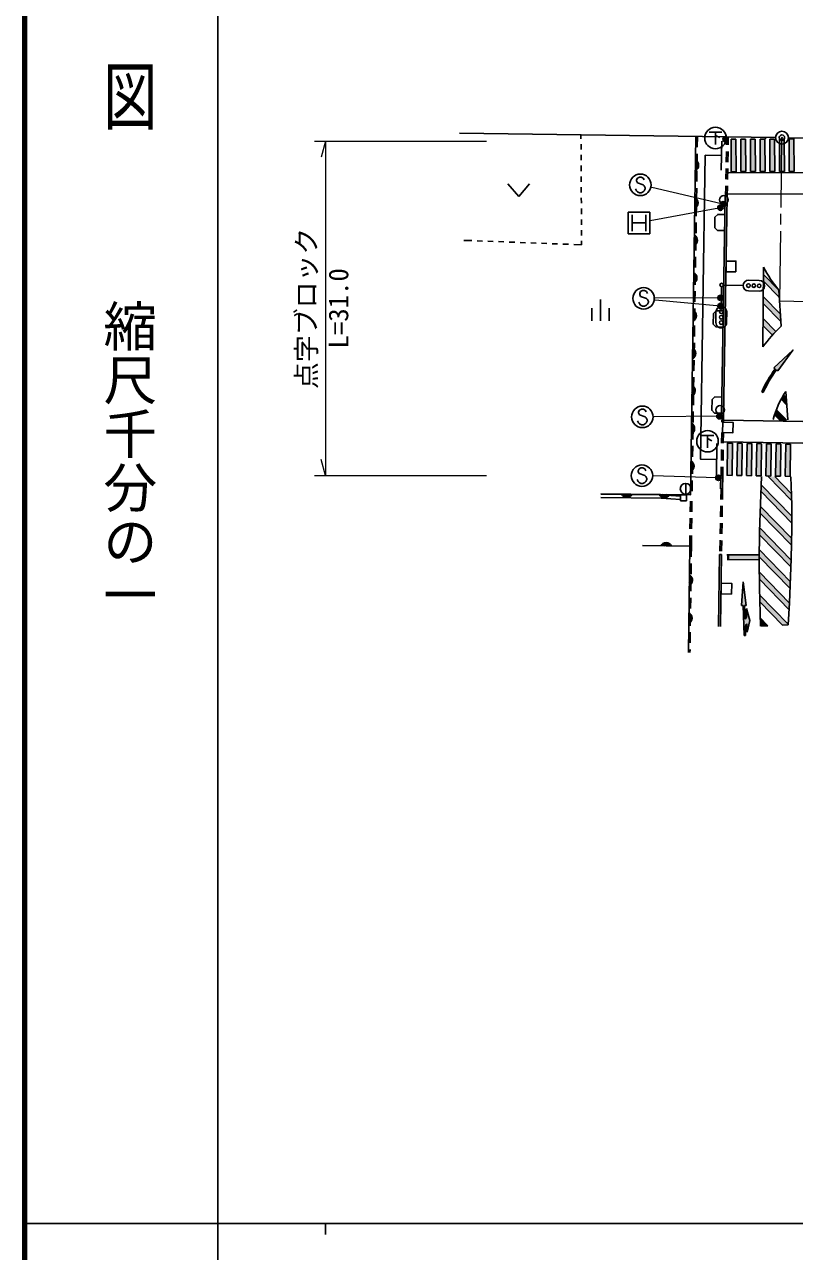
# Model space of a CAD drawing. Units: millimetres, scale not verified. Extents: x 40000 to 680000, y 20000 to 380000.
# Drawn here: x 40000 to 111658, y 202409 to 316562 of the extents above; entities that cross this region are included whole.
import ezdxf
from ezdxf.enums import TextEntityAlignment as Align

# ---------------------------------------------------------------- set-up
doc = ezdxf.new("R2010")
doc.units = ezdxf.units.MM
doc.header["$LTSCALE"] = 1000
doc.header["$PDMODE"] = 32
doc.header["$PDSIZE"] = 500
doc.linetypes.add('CHAIN', pattern=[18.5, 12, -1.5, 3.5, -1.5])
for name, color, linetype, lineweight in [('M-BGD', 7, 'Continuous', 25), ('M-BGD-EXST', 7, 'Continuous', 25), ('M-BMK', 2, 'CHAIN', 13), ('M-BMK-OTRS', 5, 'Continuous', 25), ('M-BMK-SRVR', 3, 'Continuous', 25), ('M-STR-HTXT', 7, 'Continuous', 13), ('M-STR-STRC', 7, 'Continuous', 25), ('M-TTL', 2, 'Continuous', 140), ('M-TTL-BAND', 7, 'Continuous', 25)]:
    doc.layers.add(name, color=color, linetype=linetype, lineweight=lineweight)
doc.styles.add('@ＭＳ ゴシック', font='')
doc.styles.add('ＭＳ ゴシック', font='')
doc.styles.get('@ＭＳ ゴシック').set_extended_font_data('@MS Gothic')
doc.styles.get('ＭＳ ゴシック').set_extended_font_data('MS Gothic')

msp = doc.modelspace()

# ---------------------------------------------------------------- hatches: boundary and pattern name
at = {"layer": 'M-STR-STRC'}
for points in [[(106156, 305885), (105756, 305883), (105771, 302868), (106118, 302870)], [(106206, 305885), (106156, 305885), (106118, 302870), (106222, 302870)], [(107106, 305890), (106656, 305888), (106672, 302873), (107122, 302875)], [(108006, 305895), (107556, 305892), (107572, 302877), (108022, 302880)], [(108906, 305900), (108456, 305897), (108472, 302882), (108922, 302885)], [(109806, 305904), (109356, 305902), (109372, 302887), (109822, 302889)], [(110706, 305909), (110256, 305907), (110272, 302892), (110722, 302894)], [(111606, 305914), (111156, 305911), (111172, 302896), (111622, 302899)], [(110202, 291850), (108774, 293307), (108768, 292670), (110250, 291158)], [(110356, 289621), (108753, 291257), (108746, 290620), (110404, 288929)], [(109918, 287996), (108732, 289206), (108725, 288570), (109611, 287666, -0.00711)], [(111515, 286279), (109739, 284611), (109861, 284523, 0.04997), (108612, 282378), (108748, 282316, -0.04997), (109982, 284435), (110104, 284347)], [(110880, 281869), (110648, 282101, 0.01252), (110419, 281694), (110928, 281186)], [(109973, 280726, 0.01331), (109804, 280260), (110275, 279790), (110924, 279778)], [(105690, 277612), (105440, 277616), (105388, 274625), (105666, 274621)], [(105898, 277608), (105690, 277612), (105666, 274621), (105845, 274617)], [(106798, 277593), (106348, 277601), (106295, 274610), (106745, 274602)], [(107697, 277577), (107247, 277585), (107195, 274594), (107645, 274586)], [(108597, 277561), (108147, 277569), (108095, 274578), (108545, 274570)], [(109497, 277546), (109047, 277553), (108995, 274563), (109445, 274555)], [(110397, 277530), (109947, 277538), (109895, 274547), (110345, 274539)], [(111297, 277514), (110847, 277522), (110795, 274531), (111245, 274523)], [(111363, 272941), (109844, 274499), (109205, 274510), (111386, 272272)], [(108571, 273727), (108548, 273106), (111400, 270179), (111400, 270824)], [(108498, 271725), (108475, 271104), (111376, 268126), (111386, 268761)], [(111352, 266718), (108424, 269723), (108412, 269384), (108409, 269094), (111329, 266097)], [(105602, 266779), (105605, 267229), (105378, 267230), (105381, 266780)], [(108387, 266764), (108390, 267036), (108391, 267214), (105605, 267229), (105602, 266779)], [(108396, 267675), (108391, 267214), (108390, 267036), (111251, 264099), (111275, 264719)], [(108389, 265604), (108391, 264957), (111155, 262120), (111197, 262722)], [(107515, 261127), (107179, 262216), (107205, 261416, 0.06022), (107062, 261224), (107019, 262511), (107169, 262516), (106872, 264707), (106719, 262501), (106869, 262506), (106962, 259708), (107111, 259712), (107087, 260455, -0.20151), (107225, 260817), (107252, 260017)], [(108413, 263502), (108432, 262837), (110530, 260684), (111058, 260708), (111063, 260782)], [(108475, 261360), (108494, 260695), (108592, 260595), (109194, 260622)]]:
    msp.add_hatch(color=256, dxfattribs=at).paths.add_polyline_path(points)

# ---------------------------------------------------------------- linework, layer by layer
at = {"layer": 'M-BGD'}
for p, q in [((91787, 306295), (91789, 305933)), ((102632, 306147), (102616, 305147)), ((105334, 305361), (105347, 306110)), ((105484, 305359), (105497, 306108)), ((91792, 305433), (91795, 304933)), ((104885, 305717), (104839, 303017)), ((91798, 304433), (91801, 303933)), ((102607, 304547), (102592, 303547)), ((105306, 303761), (105323, 304761)), ((105456, 303759), (105473, 304759)), ((91804, 303433), (91807, 302933)), ((102583, 302947), (102568, 301948)), ((105278, 302162), (105295, 303162)), ((105428, 302159), (105445, 303159)), ((84993, 301756), (85993, 300556)), ((85993, 300556), (86993, 301756)), ((91809, 302433), (91812, 301933)), ((91815, 301433), (91818, 300933)), ((105250, 300562), (105267, 301562)), ((105400, 300559), (105417, 301559)), ((91821, 300433), (91824, 299933)), ((102559, 301348), (102543, 300348)), ((105200, 300563), (104864, 280071)), ((105400, 300559), (105064, 280067)), ((105400, 300559), (105200, 300563)), ((91827, 299433), (91830, 298933)), ((96190, 297100), (96190, 299100)), ((96190, 299100), (98190, 299100)), ((98190, 299100), (98190, 297100)), ((102534, 299748), (102519, 298748)), ((91832, 298433), (91835, 297933)), ((96565, 298850), (96565, 297350)), ((96565, 298100), (97815, 298100)), ((97815, 298850), (97815, 297350)), ((102510, 298148), (102495, 297148)), ((91838, 297433), (91841, 296933)), ((98190, 297100), (96190, 297100)), ((81620, 296455), (80888, 296483)), ((82620, 296418), (82120, 296437)), ((83619, 296380), (83119, 296399)), ((84618, 296343), (84119, 296361)), ((85618, 296305), (85118, 296324)), ((86617, 296267), (86117, 296286)), ((87616, 296230), (87117, 296249)), ((88616, 296192), (88116, 296211)), ((89615, 296155), (89115, 296174)), ((90614, 296117), (90114, 296136)), ((91846, 296071), (91114, 296098)), ((91844, 296433), (91846, 296071)), ((102486, 296548), (102470, 295548)), ((102461, 294948), (102446, 293948)), ((102437, 293349), (102422, 292349)), ((102413, 291749), (102397, 290749)), ((92797, 290184), (92797, 288984)), ((93597, 290984), (93597, 288984)), ((94397, 290184), (94397, 288984)), ((102388, 290149), (102373, 289149)), ((102364, 288549), (102349, 287549)), ((102340, 286949), (102324, 285949)), ((102315, 285349), (102300, 284350)), ((102291, 283750), (102276, 282750)), ((102267, 282150), (102251, 281150)), ((102242, 280550), (102227, 279550)), ((105064, 280067), (104864, 280071)), ((104914, 280069), (104908, 279574)), ((105064, 280067), (105058, 279571)), ((102218, 278950), (102203, 277950)), ((104895, 278610), (104881, 277610)), ((105045, 278607), (105031, 277607)), ((104389, 274590), (104436, 277587)), ((102193, 277350), (102178, 276350)), ((104873, 277010), (104859, 276010)), ((105023, 277007), (105009, 276007)), ((102169, 275751), (102154, 274751)), ((104851, 275410), (104840, 274586)), ((105001, 275407), (104990, 274584)), ((102145, 274151), (102130, 273151)), ((104790, 274587), (104771, 273374)), ((104990, 274584), (104790, 274587)), ((104990, 274584), (104971, 273371)), ((101535, 273873), (101535, 272873)), ((104971, 273371), (104771, 273374)), ((104821, 273374), (104804, 272374)), ((104971, 273371), (104954, 272371)), ((101056, 272806), (101606, 272812)), ((101062, 272232), (101056, 272806)), ((101062, 272232), (101612, 272238)), ((101612, 272238), (101606, 272812)), ((101954, 271230), (101967, 272230)), ((102104, 271228), (102117, 272228)), ((104794, 271774), (104777, 270774)), ((104944, 271772), (104927, 270772)), ((101934, 269630), (101947, 270630)), ((102084, 269628), (102097, 270628)), ((104767, 270174), (104750, 269174)), ((104917, 270172), (104900, 269172)), ((101914, 268031), (101927, 269030)), ((102064, 268029), (102077, 269028)), ((104740, 268575), (104723, 267575)), ((104890, 268572), (104873, 267572)), ((102064, 268029), (102051, 267029)), ((104667, 267256), (104589, 260558)), ((104867, 267254), (104667, 267256)), ((104867, 267254), (104789, 260555)), ((102043, 266429), (102030, 265429)), ((102022, 264829), (102009, 263829)), ((102001, 263229), (101987, 262229)), ((101979, 261629), (101966, 260629)), ((101958, 260029), (101945, 259029)), ((101937, 258429), (101933, 258146))]:
    msp.add_line(p, q, dxfattribs=at)
for points in [[(93644, 272902), (101974, 272797), (102482, 306149)], [(104412, 276084), (102918, 276118), (103352, 304401), (104862, 304363)], [(105173, 298893), (104511, 298902), (104257, 298655), (104244, 297655), (104491, 297402), (105148, 297393)], [(105026, 289913), (104363, 289923), (104110, 289676), (104095, 288677), (104342, 288423), (105001, 288413)], [(104894, 281903), (104245, 281918), (103989, 281674), (103966, 280674), (104210, 280419), (104870, 280403)], [(93639, 272883), (99261, 272814), (101057, 272693)], [(93635, 272563), (99248, 272494), (101061, 272372)], [(101783, 258148), (101914, 268031), (97508, 268090)]]:
    msp.add_lwpolyline(points, dxfattribs=at)
for points in [[(106203, 293553), (106213, 294552), (105315, 294560), (105305, 293561)], [(104966, 278609), (104989, 279573), (105953, 279550), (105930, 278586)], [(105812, 263573), (105823, 264565), (104845, 264576), (104834, 263584)]]:
    msp.add_lwpolyline(points, close=True, dxfattribs=at)
msp.add_circle((101535, 273373), 500, dxfattribs=at)
for centre, radius, start, end in [((102174, 303475), 567, 297.20084, 61.05587), ((102174, 303475), 453, 305.16023, 53.09647), ((102174, 303475), 340, 320.7856, 37.4711), ((102121, 299976), 567, 297.20084, 61.05587), ((102121, 299976), 453, 305.16023, 53.09647), ((102121, 299976), 340, 320.7856, 37.4711), ((102068, 296476), 567, 297.20084, 61.05587), ((102068, 296476), 453, 305.16023, 53.09647), ((102068, 296476), 340, 320.7856, 37.4711), ((102015, 292977), 567, 297.20084, 61.05587), ((102015, 292977), 453, 305.16023, 53.09647), ((102015, 292977), 340, 320.7856, 37.4711), ((101961, 289477), 567, 297.20084, 61.05587), ((101961, 289477), 453, 305.16023, 53.09647), ((101961, 289477), 340, 320.7856, 37.4711), ((101908, 285977), 567, 297.20084, 61.05587), ((101908, 285977), 453, 305.16023, 53.09647), ((101908, 285977), 340, 320.7856, 37.4711), ((101855, 282478), 567, 297.20084, 61.05587), ((101855, 282478), 453, 305.16023, 53.09647), ((101855, 282478), 340, 320.7856, 37.4711), ((101802, 278978), 567, 297.20084, 61.05587), ((101802, 278978), 453, 305.16023, 53.09647), ((101802, 278978), 340, 320.7856, 37.4711), ((101748, 275479), 567, 297.20084, 61.05587), ((101748, 275479), 453, 305.16023, 53.09647), ((101748, 275479), 340, 320.7856, 37.4711), ((96062, 273138), 567, 207.34621, 331.20123), ((96062, 273138), 453, 215.3056, 323.24184), ((96062, 273138), 340, 230.93097, 307.61647), ((99562, 273094), 567, 207.34621, 331.20123), ((99562, 273094), 453, 215.3056, 323.24184), ((99562, 273094), 340, 230.93097, 307.61647), ((99707, 267793), 567, 27.30279, 151.15782), ((99707, 267793), 453, 35.26218, 143.19843), ((99707, 267793), 340, 50.88756, 127.57305), ((101605, 264843), 567, 297.31438, 61.16941), ((101605, 264843), 453, 305.27377, 53.21002), ((101605, 264843), 340, 320.89915, 37.58464), ((101559, 261343), 567, 297.31438, 61.16941), ((101559, 261343), 453, 305.27377, 53.21002), ((101559, 261343), 340, 320.89915, 37.58464)]:
    msp.add_arc(centre, radius, start, end, dxfattribs=at)
at = {"layer": 'M-BGD-EXST'}
for p, q in [((103708, 306550), (104908, 306550)), ((104308, 306550), (104308, 305400)), ((104308, 306250), (104708, 306050)), ((102966, 278341), (104166, 278341)), ((103566, 278341), (103566, 277191)), ((103566, 278041), (103966, 277841))]:
    msp.add_line(p, q, dxfattribs=at)
for centre in [(104308, 306000), (103566, 277791)]:
    msp.add_circle(centre, 1000, dxfattribs=at)
at = {"layer": 'M-BMK'}
for p, q in [((110407, 299547), (110495, 306040)), ((110385, 297947), (110398, 298947)), ((110288, 290853), (110377, 297347)), ((110288, 290853), (114697, 290764))]:
    msp.add_line(p, q, dxfattribs=at)
at = {"layer": 'M-BMK-OTRS'}
for p, q in [((80498, 306449), (109895, 306048)), ((111095, 306032), (140492, 305631))]:
    msp.add_line(p, q, dxfattribs=at)
at = {"layer": 'M-BMK-SRVR'}
msp.add_circle((110495, 306040), 600, dxfattribs=at)
msp.add_point((110495, 306040), dxfattribs=at)
at = {"layer": 'M-STR-HTXT'}
for p, q in [((67000, 305717), (83000, 305717)), ((68000, 305717), (67600, 304217)), ((68000, 305717), (68000, 274590)), ((104878, 299881), (98375, 301399)), ((104615, 299487), (98233, 298295)), ((104629, 291132), (98699, 291089)), ((104776, 290373), (98699, 290914)), ((104519, 280111), (98588, 280068)), ((68000, 274590), (67600, 276090)), ((67000, 274590), (83000, 274590)), ((104434, 274393), (98468, 274565))]:
    msp.add_line(p, q, dxfattribs=at)
at = {"layer": 'M-STR-STRC'}
for p, q in [((108956, 306061), (108953, 305916)), ((105756, 305883), (106206, 305885)), ((106206, 305885), (106222, 302870)), ((106656, 305888), (107106, 305890)), ((106656, 305888), (106672, 302873)), ((107106, 305890), (107122, 302875)), ((107556, 305892), (108006, 305895)), ((107556, 305892), (107572, 302877)), ((108006, 305895), (108022, 302880)), ((108456, 305897), (108906, 305900)), ((108456, 305897), (108472, 302882)), ((108906, 305900), (108922, 302885)), ((109356, 305902), (109806, 305904)), ((109356, 305902), (109372, 302887)), ((109806, 305904), (109822, 302889)), ((110256, 305907), (110706, 305909)), ((110256, 305907), (110272, 302892)), ((110706, 305909), (110722, 302894)), ((111156, 305911), (111606, 305914)), ((111156, 305911), (111172, 302896)), ((111606, 305914), (111622, 302899)), ((118565, 302825), (105453, 302767)), ((107122, 302875), (106672, 302873)), ((108022, 302880), (107572, 302877)), ((108922, 302885), (108472, 302882)), ((109822, 302889), (109372, 302887)), ((110722, 302894), (110272, 302892)), ((111622, 302899), (111172, 302896)), ((97042, 302283), (96951, 302101)), ((96951, 302101), (96951, 302010)), ((96951, 302010), (97042, 301828)), ((97224, 302374), (97042, 302283)), ((97042, 301828), (97588, 301646)), ((97406, 302374), (97224, 302374)), ((97588, 302283), (97406, 302374)), ((97679, 302101), (97588, 302283)), ((97588, 301646), (97679, 301555)), ((97679, 301555), (97770, 301374)), ((97770, 301374), (97770, 301283)), ((96951, 301101), (96860, 301283)), ((97042, 301010), (96951, 301101)), ((97224, 300919), (97042, 301010)), ((97406, 300919), (97224, 300919)), ((97588, 301010), (97406, 300919)), ((97679, 301101), (97588, 301010)), ((97770, 301283), (97679, 301101)), ((119699, 300817), (105450, 300766)), ((108781, 293982), (108705, 286571)), ((106876, 292286), (105043, 292327)), ((107387, 292775), (108387, 292752)), ((110250, 291158), (108768, 292670)), ((110202, 291850), (108774, 293307)), ((97342, 291717), (97252, 291535)), ((97252, 291535), (97252, 291444)), ((97252, 291444), (97342, 291262)), ((97524, 291808), (97342, 291717)), ((97342, 291262), (97888, 291081)), ((97706, 291808), (97524, 291808)), ((97888, 291717), (97706, 291808)), ((97979, 291535), (97888, 291717)), ((104856, 290331), (104875, 292164)), ((108364, 291753), (107365, 291775)), ((110356, 289621), (108753, 291257)), ((110433, 288509), (110201, 291856)), ((97252, 290535), (97161, 290717)), ((97342, 290444), (97252, 290535)), ((97524, 290353), (97342, 290444)), ((97706, 290353), (97524, 290353)), ((97888, 290444), (97706, 290353)), ((97888, 291081), (97979, 290990)), ((97979, 290535), (97888, 290444)), ((97979, 290990), (98070, 290808)), ((98070, 290717), (97979, 290535)), ((98070, 290808), (98070, 290717)), ((110404, 288929), (108746, 290620)), ((104340, 288836), (104351, 289836)), ((105350, 289826), (105340, 288826)), ((109918, 287996), (108732, 289206)), ((109611, 287666), (108725, 288570)), ((109739, 284611), (109861, 284523)), ((109982, 284435), (110104, 284347)), ((108748, 282316), (108612, 282378)), ((110648, 282101), (110880, 281869)), ((110842, 282412), (111026, 279780)), ((110419, 281694), (110928, 281186)), ((97141, 279514), (97050, 279696)), ((97232, 280696), (97141, 280514)), ((97141, 280514), (97141, 280423)), ((97141, 280423), (97232, 280241)), ((97414, 280787), (97232, 280696)), ((97232, 280241), (97778, 280060)), ((97596, 280787), (97414, 280787)), ((97778, 280696), (97596, 280787)), ((97868, 280514), (97778, 280696)), ((97778, 280060), (97868, 279969)), ((97868, 279969), (97959, 279787)), ((97959, 279696), (97868, 279514)), ((97959, 279787), (97959, 279696)), ((119683, 279498), (105092, 279758)), ((109804, 280260), (110275, 279790)), ((109973, 280726), (110924, 279778)), ((110924, 279778), (110275, 279790)), ((97232, 279423), (97141, 279514)), ((97414, 279332), (97232, 279423)), ((97596, 279332), (97414, 279332)), ((97778, 279423), (97596, 279332)), ((97868, 279514), (97778, 279423)), ((118331, 277524), (105056, 277751)), ((105898, 277608), (105845, 274617)), ((106348, 277601), (106295, 274610)), ((106348, 277601), (106798, 277593)), ((106798, 277593), (106745, 274602)), ((107247, 277585), (107195, 274594)), ((107247, 277585), (107697, 277577)), ((107697, 277577), (107645, 274586)), ((108147, 277569), (108095, 274578)), ((108147, 277569), (108597, 277561)), ((108597, 277561), (108545, 274570)), ((109047, 277553), (108995, 274563)), ((109047, 277553), (109497, 277546)), ((109497, 277546), (109445, 274555)), ((109947, 277538), (109895, 274547)), ((109947, 277538), (110397, 277530)), ((110397, 277530), (110345, 274539)), ((110847, 277522), (110795, 274531)), ((110847, 277522), (111297, 277514)), ((111297, 277514), (111245, 274523)), ((97190, 275230), (97099, 275048)), ((97372, 275321), (97190, 275230)), ((97554, 275321), (97372, 275321)), ((97736, 275230), (97554, 275321)), ((97827, 275048), (97736, 275230)), ((97099, 274048), (97009, 274230)), ((97099, 275048), (97099, 274957)), ((97099, 274957), (97190, 274776)), ((97190, 273957), (97099, 274048)), ((97190, 274776), (97736, 274594)), ((97736, 274594), (97827, 274503)), ((97827, 274048), (97736, 273957)), ((97827, 274503), (97918, 274321)), ((97918, 274230), (97827, 274048)), ((97918, 274321), (97918, 274230)), ((106745, 274602), (106295, 274610)), ((107645, 274586), (107195, 274594)), ((108545, 274570), (108095, 274578)), ((109445, 274555), (108995, 274563)), ((109205, 274510), (111386, 272272)), ((109844, 274499), (111363, 272941)), ((110345, 274539), (109895, 274547)), ((111245, 274523), (110795, 274531)), ((97372, 273866), (97190, 273957)), ((97554, 273866), (97372, 273866)), ((97736, 273957), (97554, 273866)), ((108548, 273106), (111400, 270179)), ((108571, 273727), (111400, 270824)), ((108498, 271725), (111386, 268761)), ((108475, 271104), (111376, 268126)), ((108424, 269723), (111352, 266718)), ((108409, 269094), (111329, 266097)), ((105378, 267230), (108391, 267214)), ((108396, 267675), (111275, 264719)), ((105381, 266780), (108387, 266764)), ((108385, 267041), (111251, 264099)), ((108389, 265604), (111197, 262722)), ((108391, 264957), (111155, 262120)), ((106872, 264707), (106719, 262501)), ((107169, 262516), (106872, 264707)), ((108413, 263502), (111063, 260782)), ((108432, 262837), (110530, 260684)), ((106869, 262506), (106719, 262501)), ((106869, 262506), (106962, 259708)), ((107169, 262516), (107019, 262511)), ((107019, 262511), (107062, 261224)), ((107179, 262216), (107205, 261416)), ((107515, 261127), (107179, 262216)), ((107087, 260455), (107111, 259712)), ((107225, 260817), (107252, 260017)), ((107252, 260017), (107515, 261127)), ((108475, 261360), (109194, 260622)), ((108494, 260695), (108592, 260595)), ((108592, 260595), (109194, 260622)), ((110530, 260684), (111058, 260708)), ((107111, 259712), (106962, 259708))]:
    msp.add_line(p, q, dxfattribs=at)
for points in [[(106222, 302870), (105771, 302868), (105756, 305883)], [(110104, 284347), (111515, 286279), (109739, 284611)], [(105845, 274617), (105388, 274625), (105440, 277616), (105898, 277608)], [(108497, 260590), (108393, 264182), (108386, 266643), (108412, 269384), (108601, 274521)], [(111308, 274477), (111400, 271879), (111400, 269744), (111358, 266850), (111199, 262754), (111058, 260708)]]:
    msp.add_lwpolyline(points, dxfattribs=at)
for centre, radius in [((105245, 305887), 250), ((105245, 305887), 204), ((105245, 305887), 159), ((105245, 305887), 114), ((105245, 305887), 68.2), ((105245, 305887), 22.7), ((97315, 301646), 1000), ((105093, 300254), 400), ((104762, 299515), 150), ((104762, 299515), 120), ((104762, 299515), 90), ((104762, 299515), 60), ((104762, 299515), 30), ((104762, 299515), 20), ((105024, 299847), 150), ((105024, 299847), 120), ((105024, 299847), 90), ((105024, 299847), 60), ((105024, 299847), 30), ((105024, 299847), 20), ((104877, 292331), 167), ((104877, 292331), 167), ((107376, 292275), 167), ((107876, 292264), 167), ((108376, 292252), 167), ((97615, 291081), 1000), ((104779, 291133), 150), ((104779, 291133), 120), ((104779, 291133), 90), ((104779, 291133), 60), ((104779, 291133), 30), ((104779, 291133), 20), ((104776, 290373), 150), ((104776, 290373), 120), ((104850, 289831), 167), ((104776, 290373), 90), ((104776, 290373), 60), ((104776, 290373), 30), ((104776, 290373), 20), ((104840, 288831), 167), ((104845, 289331), 167), ((97505, 280060), 1000), ((104732, 280718), 400), ((104669, 280112), 150), ((104669, 280112), 120), ((104669, 280112), 90), ((104669, 280112), 60), ((104669, 280112), 30), ((104669, 280112), 20), ((97463, 274594), 1000), ((104584, 274389), 150), ((104584, 274389), 120), ((104584, 274389), 90), ((104584, 274389), 60), ((104584, 274389), 30), ((104584, 274389), 20)]:
    msp.add_circle(centre, radius, dxfattribs=at)
for centre, radius, start, end in [((121236, 300764), 14182, 208.56957, 218.91444), ((107376, 292275), 500, 88.71394, 268.71394), ((108376, 292252), 500, 268.71394, 88.71394), ((104850, 289831), 500, 359.40372, 179.40372), ((104840, 288831), 500, 179.40372, 359.40372), ((121355, 277026), 15847, 133.56742, 142.96496), ((119940, 277216), 12449, 144.06299, 155.50552), ((119940, 277216), 12299, 144.06299, 155.50552), ((118649, 277316), 9322, 146.8653, 164.54393), ((107929, 260726), 1000, 136.31507, 150.09974), ((107587, 260471), 500, 136.31507, 181.88807)]:
    msp.add_arc(centre, radius, start, end, dxfattribs=at)
for p in [(104762, 299515), (105024, 299847), (104779, 291133), (104776, 290373), (104669, 280112), (104584, 274389)]:
    msp.add_point(p, dxfattribs=at)
at = {"layer": 'M-TTL'}
msp.add_line((40000, 380000), (40000, 20000), dxfattribs=at)
at = {"layer": 'M-TTL-BAND'}
for p, q in [((58000, 370000), (58000, 20000)), ((40000, 205000), (579000, 205000)), ((68000, 205000), (68000, 204000))]:
    msp.add_line(p, q, dxfattribs=at)

# ---------------------------------------------------------------- texts
at = {"layer": 'M-STR-HTXT', "style": 'ＭＳ ゴシック'}
msp.add_text('点字ブロック', height=1833, rotation=90, dxfattribs=at).set_placement((67700, 290153), align=Align.BOTTOM_CENTER)
msp.add_text('L=31.0', height=1833, rotation=90, dxfattribs=at).set_placement((68300, 290154), align=Align.TOP_CENTER)
at = {"layer": 'M-TTL-BAND', "style": '@ＭＳ ゴシック', "width": 1.4}
msp.add_text('平  面  図', height=3666, rotation=270, dxfattribs=at).set_placement((49777, 306475), align=Align.MIDDLE_RIGHT)
at = {"layer": 'M-TTL-BAND', "style": '@ＭＳ ゴシック'}
msp.add_text('縮尺千分の一', height=3666, rotation=270, dxfattribs=at).set_placement((49777, 261030), align=Align.MIDDLE_RIGHT)

doc.saveas('drawing.dxf')
